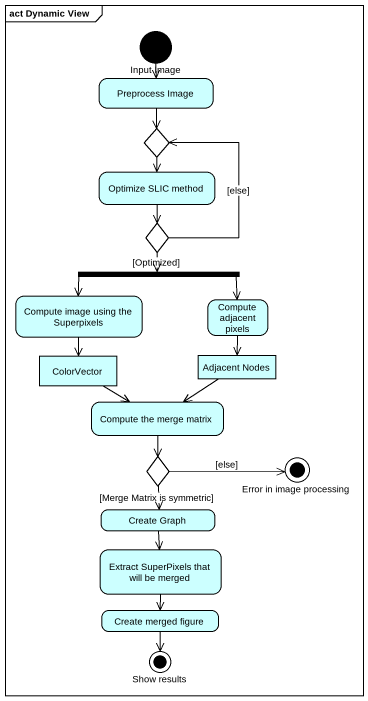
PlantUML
@startuml
mainframe act Dynamic View
hide empty description
state "Input Image" as Input_Image <<start>>
state "Preprocess Image" as Preprocess_Image #CCFFFF
state choice1 <<choice>> #CCFFFF
state "Optimize SLIC method" as Optimize_SLIC_method #CCFFFF
state choice2 <<choice>> #CCFFFF
state fork1 <<fork>>
state "Compute image using the Superpixels" as Compute_image_using_the #CCFFFF
state "Compute adjacent pixels" as Compute_adjacent_pixels #CCFFFF
state ColorVector <<object>> #CCFFFF
state "Adjacent Nodes" as Adjacent_Nodes <<object>> #CCFFFF
state "Compute the merge matrix" as Compute_the_merge_matrix #CCFFFF
state choice3 <<choice>> #CCFFFF
state "Error in image processing" as Error_in_image_processing <<end>> #CCFFFF
state "Create Graph" as Create_Graph #CCFFFF
state "Extract SuperPixels that will be merged" as Extract_SuperPixels_that #CCFFFF
state "Create merged figure" as Create_merged_figure #CCFFFF
state "Show results" as Show_results <<end>> #CCFFFF
Input_Image --> Preprocess_Image
Preprocess_Image --> choice1
choice1 --> Optimize_SLIC_method
Optimize_SLIC_method --> choice2
choice2 -up-> choice1 : [else]
choice2 --> fork1 : [Optimized]
fork1 -left-> Compute_image_using_the
fork1 -right-> Compute_adjacent_pixels
Compute_image_using_the --> ColorVector
Compute_adjacent_pixels --> Adjacent_Nodes
ColorVector --> Compute_the_merge_matrix
Adjacent_Nodes --> Compute_the_merge_matrix
Compute_the_merge_matrix --> choice3
choice3 -right-> Error_in_image_processing : [else]
choice3 --> Create_Graph : [Merge Matrix is symmetric]
Create_Graph --> Extract_SuperPixels_that
Extract_SuperPixels_that --> Create_merged_figure
Create_merged_figure --> Show_results
@enduml
